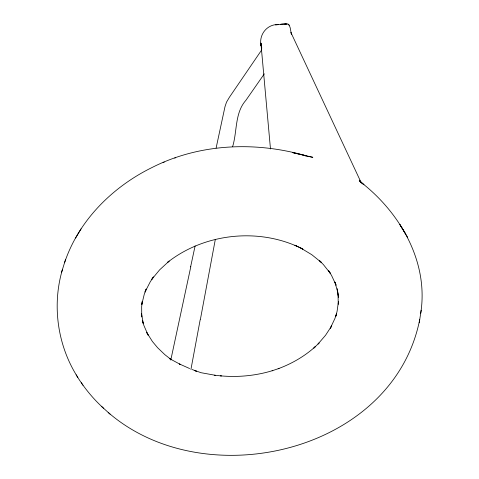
<?xml version="1.0" encoding="UTF-8"?>
<svg xmlns="http://www.w3.org/2000/svg" width="479" height="479" viewBox="0 0 479 479"><rect width="100%" height="100%" fill="white"/><g stroke="black" fill="none" stroke-linecap="round" stroke-linejoin="round"><path stroke-width="0.72" d="M338.408 302.261L338.276 304.207L338 293.914L337.228 288.801L338.491 297.225L338 293.914M420.676 313.517C429.04 261.959 399.893 212.005 359.915 181.451L363.926 184.75L359.915 181.02M338.419 301.698L337.096 311.254L335.791 316.326L336.641 313.41L334.917 318.463L330.324 328.253L331.678 325.888L325.528 335.3L318.032 344.012L319.092 343L313.829 348.065L315.308 346.646C304.53 356.358 291.759 363.729 278.167 368.74L279.017 368.459L272.114 370.776L272.796 370.554C255.966 375.74 238.135 377.458 220.609 375.853L221.334 375.937L214.478 375.207M108.194 412.449C205.108 496.579 393.295 452.404 419.718 319.589M419.233 322.798L421.173 310.248M190.923 369.471L200.18 319.733M200.36 319.559L215.322 239.398M232.626 146.634C237.303 131.503 234.65 112.954 245.895 100.309L264.324 73.838M190.612 266.863L195.115 245.877M216.113 148.023L224.986 106.721L226.507 102.171L229.417 97.243L261.738 49.876M190.822 266.647L170.781 360.07M62.498 269.324C51.768 305.321 57.504 345.814 77.832 377.41M64.551 262.767C78.604 220.562 112.439 186.996 151.849 167.608C199.318 143.472 255.265 141.203 305.979 155.753L292.795 152.645L312.823 157.316L305.009 155.789M61.51 272.491L65.515 259.654M75.61 238.015L81.047 228.872M163.094 162.513L164.279 162.076M174.751 158.064L175.709 157.711M275.551 24.968L282.981 24.034L287.376 24.01M278.221 24.531C266.623 24.189 258.462 35.314 261.175 46.08L270.479 148.963M280.754 24.231L286.191 24.01M284.825 23.956L287.358 24.028M215.382 375.302L201.036 372.71L192.079 369.507M195.498 370.878L196.564 371.309L194.414 370.429M189.618 368.531L179.439 363.98L180.589 364.561L169.518 358.597L171.213 359.627L164.866 354.67L157.633 347.742L152.406 341.497L146.688 332.438L148.107 335.126L143.934 325.57L142.437 320.601L143.299 323.738L141.55 313.595L141.736 316.936L141.67 306.566L142.281 301.345L141.736 304.656L144.281 294.202L146.209 289.041L145.011 292.034L150.232 281.844L153.478 276.934L151.783 279.341L159.675 269.803L169.129 261.103L167.309 262.564C204.922 232.794 260.163 227.232 302.896 249.098L294.92 245.242L296.77 246.146M300.878 248.116L311.817 254.72L321.349 262.408L319.248 260.432L323.343 264.534L330.426 273.455L328.642 270.725L331.546 275.419L336.096 285.191L334.893 282.047L337.725 292.112M76.131 374.817C83.657 387.194 92.842 398.558 103.596 408.276M101.62 406.491L110.08 414.155M361.489 182.966L359.256 180.2L361.136 182.565L290.945 32.572L291.298 33.566M81.346 382.745L82.987 385.254M405.731 234.111L399.821 224.465L407.563 237.177M289.274 25.207L288.148 24.106C290.963 26.411 290.274 31.267 291.633 34.482M261.522 47.223L261.774 48.151L260.905 43.056L261.265 46.194L260.983 43.9L261.223 45.882M261.306 46.08L261.097 44.936L261.3 46.056"/></g></svg>
